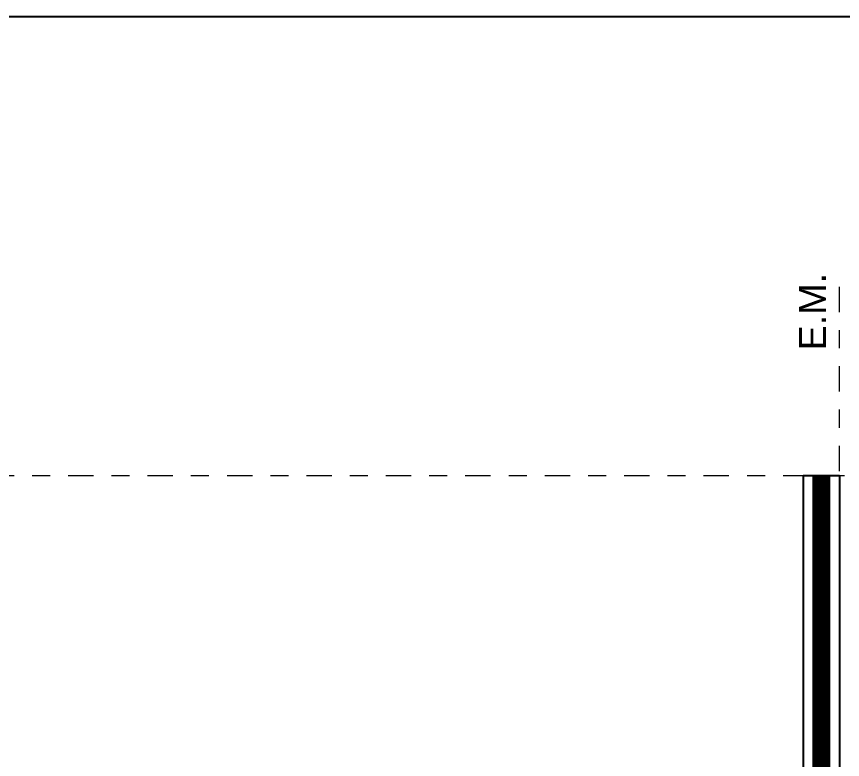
# Model space of a CAD drawing. Header units: metres. Extents: x -533726 to -533540, y -594667 to -594604.
# Drawn here: x -533650.591 to -533646.01, y -594608.305 to -594604.181 of the extents above; entities that cross this region are included whole.
import ezdxf
from ezdxf.enums import TextEntityAlignment as Align
from ezdxf.xclip import XClip

# ---------------------------------------------------------------- set-up
doc = ezdxf.new("R2010")
doc.units = ezdxf.units.M
doc.header["$LTSCALE"] = 0.5
doc.header["$XCLIPFRAME"] = 0
doc.linetypes.add('RAYA-PUNTO', pattern=[0.625, 0.375, -0.1, 0.05, -0.1])
doc.layers.add('A - MUROS', color=5, linetype='Continuous')
doc.layers.add('c - LAD COM 20', color=30, linetype='Continuous')
doc.layers.add('A Eje', color=1, linetype='RAYA-PUNTO', lineweight=0)
doc.layers.add('ayuda', color=6, linetype='Continuous', plot=False)
doc.styles.add('Arial 100', font='arial.ttf', dxfattribs={"height": 0.2})

# ---------------------------------------------------------------- blocks, each defined once
blk = doc.blocks.new('*U41')
at = {"color": 0, "linetype": 'ByBlock', "lineweight": -2}
blk.add_line((-1.5, 0), (28.1667, 0), dxfattribs=at)
at = {"color": 0, "linetype": 'ByBlock', "lineweight": -2, "style": 'Arial 100'}
blk.add_text('E.M.', height=0.2, dxfattribs=at).set_placement((28.1667, 0.1), align=Align.RIGHT)
blk = doc.blocks.new('*U39')
at = {"color": 0, "linetype": 'ByBlock', "lineweight": -2}
blk.add_line((-1.5, 0), (15.46, 0), dxfattribs=at)
blk = doc.blocks.new('lineas munic')
at = {"layer": 'A Eje', "ltscale": 0.5, "xscale": 0.7500000000000007, "yscale": 0.7500000000000007, "zscale": 0.7500000000000007, "rotation": 90}
blk.add_blockref('*U41', (8, 0), dxfattribs=at)
at = {"layer": 'A Eje', "ltscale": 0.5, "xscale": 0.75, "yscale": 0.75, "zscale": 0.75}
blk.add_blockref('*U39', (0, 20), dxfattribs=at)
blk = doc.blocks.new('CASA SEBA GONZALES - PLANTAS ARQ')
at = {"layer": 'A - MUROS'}
blk.add_lwpolyline([(531.8326, 610.2346), (531.8326, 606.9346), (531.6326, 606.9346), (531.6326, 610.2346)], close=True, dxfattribs=at)
at = {"layer": 'ayuda'}
blk.add_lwpolyline([(522.3758, 612.7824), (566.8547, 612.7824), (566.8547, 588.6901), (522.3758, 588.6901)], close=True, dxfattribs=at)
at = {"layer": 'A Eje'}
blk.add_blockref('lineas munic', (523.8326, 590.2346), dxfattribs=at)

msp = doc.modelspace()

# ---------------------------------------------------------------- linework, layer by layer
at = {"layer": 'c - LAD COM 20', "ltscale": 0.5, "const_width": 0.1}
msp.add_lwpolyline([(-533646.1266, -594606.7286), (-533646.1266, -594609.7286)], dxfattribs=at)

# ---------------------------------------------------------------- block references
ref = msp.add_blockref('CASA SEBA GONZALES - PLANTAS ARQ', (-534177.8592, -595216.9632))
XClip(ref).set_block_clipping_path([(520.6649409032, 587.6900110232), (549.5838671982, 613.896890943)])

doc.saveas('drawing.dxf')
